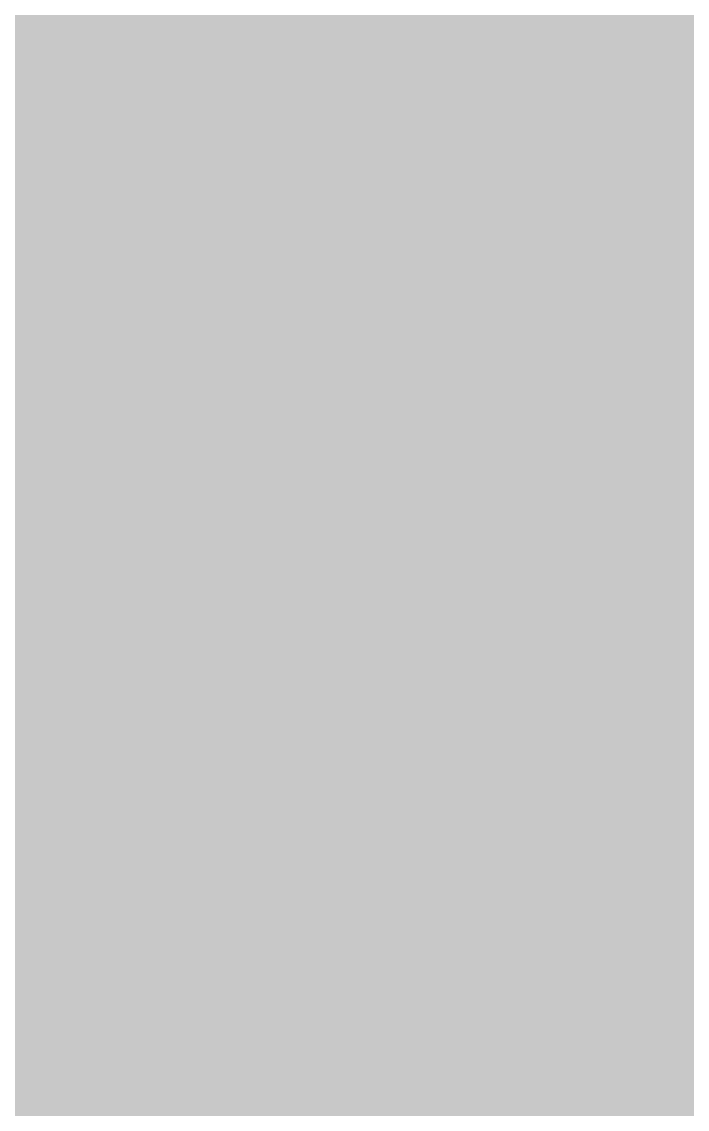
# Model space of a CAD drawing. Header units: inches. Extents: x -26493 to -10162, y -132 to 713.
# Drawn here: x -24954.15 to -24953.486, y 289.906 to 290.991 of the extents above; entities that cross this region are included whole.
import ezdxf

# ---------------------------------------------------------------- set-up
doc = ezdxf.new("R2010")
doc.units = ezdxf.units.IN
doc.header["$MEASUREMENT"] = 0
doc.layers.add('Q-SPCQ', color=91, linetype='Continuous', lineweight=9)

# ---------------------------------------------------------------- blocks, each defined once
blk = doc.blocks.new('Basketball_Backstop-Performance_Sports_Systems-3103-Ceiling_Hung - 27_-0_ to 27_-11 7_8_-706978-Section 13')
at = {"layer": 'Q-SPCQ'}
blk.add_hatch(color=256, dxfattribs=at).paths.add_polyline_path([(-24955.5737, 289.8125), (-24953.3617, 289.8125), (-24953.3617, 291), (-24953.5081, 291.3536), (-24953.7323, 291.483), (-24953.8617, 291.5), (-24955.042, 291.4609), (-24955.3742, 291.0044), (-24955.7367, 290.7232), (-24956.1587, 290.547), (-24956.6117, 290.487), (-24957.0492, 290.543), (-24957.4242, 290.6884), (-24957.7607, 290.9198), (-24957.9722, 291.1221), (-24958.2054, 291.5), (-24959.4911, 291.483), (-24959.7152, 291.3536), (-24959.8617, 291), (-24959.8617, 289.8125), (-24957.0492, 289.8125), (-24957.0492, 290.125), (-24956.8617, 290.125), (-24956.8282, 290.4375), (-24956.3617, 290.3953), (-24956.3617, 290.125), (-24956.1742, 290.125), (-24956.1742, 289.8125)], flags=0)

msp = doc.modelspace()

# ---------------------------------------------------------------- block references
at = {"layer": 'Q-SPCQ'}
msp.add_blockref('Basketball_Backstop-Performance_Sports_Systems-3103-Ceiling_Hung - 27_-0_ to 27_-11 7_8_-706978-Section 13', (0, 0), dxfattribs=at)

doc.saveas('drawing.dxf')
